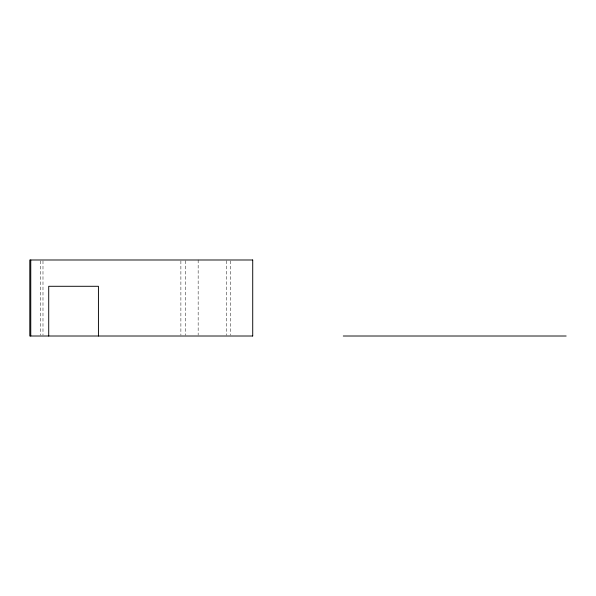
<?xml version="1.0" encoding="UTF-8"?>
<svg xmlns="http://www.w3.org/2000/svg" width="596" height="596" viewBox="0 0 596 596"><rect width="100%" height="100%" fill="white"/><g stroke="black" fill="none" stroke-linecap="round" stroke-linejoin="round"><path stroke-width="0.45" stroke-dasharray="2.98 2.23" d="M230.496 260.921L230.496 335.079M226.316 260.787L226.316 335.213M198.155 259.99L198.155 335.079M185.289 260.787L185.289 335.213M180.886 260.921L180.886 335.079M42.986 260.921L42.986 335.079M40.357 260.921L40.357 335.079"/><path stroke-width="0.89" d="M252.674 259.99L29.8 259.99L29.8 336.01L252.674 336.01M343.281 336.01L566.155 336.01M252.719 259.99L252.719 336.01M98.429 336.01L98.429 286.289L48.716 286.289L48.716 336.01M30.761 259.99L30.761 336.01"/></g></svg>
